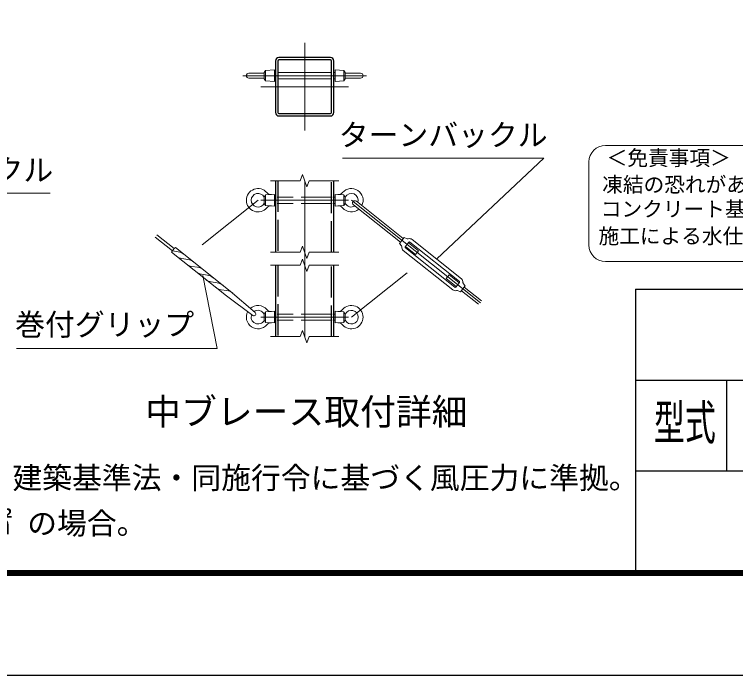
# Model space of a CAD drawing. Units: millimetres, scale not verified. Extents: x -14699 to 14701, y -10394 to 10396.
# Drawn here: x 2640 to 8192, y -10394 to -5305 of the extents above; entities that cross this region are included whole.
import ezdxf
from ezdxf.enums import TextEntityAlignment as Align

# ---------------------------------------------------------------- set-up
doc = ezdxf.new("R2010")
doc.units = ezdxf.units.MM
doc.header["$LTSCALE"] = 40
doc.linetypes.add('DASHED', pattern=[7.5, 6, -1.5])
doc.linetypes.add('USER1', pattern=[50.8, 31.75, -6.35, 6.35, -6.35])
for name, color, linetype, lineweight in [('0-0_D-TTL-TXT', 7, 'Continuous', 13), ('0-1_D-STR1', 1, 'Continuous', 25), ('0-2_D-BMK', 2, 'USER1', 13), ('0-3_D-STR3', 3, 'Continuous', 13), ('0-5_D-STR-DIM', 7, 'Continuous', 13), ('0-8_D-STR-TXT', 7, 'Continuous', 13), ('0-C_D-TTL', 7, 'Continuous', 25)]:
    doc.layers.add(name, color=color, linetype=linetype, lineweight=lineweight)
doc.styles.add('ＭＳ ゴシック', font='')
doc.styles.get('ＭＳ ゴシック').set_extended_font_data('MS Gothic')

msp = doc.modelspace()

# ---------------------------------------------------------------- linework, layer by layer
at = {"layer": '0-0_D-TTL-TXT', "color": 2}
for p, q in [((13440.2, -6312.95), (7189.83, -6312.95)), ((7062.04, -6440.74), (7062.04, -7079.7)), ((7189.83, -7207.49), (13440.2, -7207.49))]:
    msp.add_line(p, q, dxfattribs=at)
for centre, start, end in [((7189.83, -6440.74), 90, 180), ((7189.83, -7079.7), 180, 270)]:
    msp.add_arc(centre, 127.79, start, end, dxfattribs=at)
at = {"layer": '0-1_D-STR1'}
for p, q in [((5072.69, -5636.63), (4676.69, -5636.63)), ((5072.69, -5654.63), (4676.69, -5654.63)), ((4649.69, -5663.63), (4649.69, -6059.63)), ((4667.69, -5663.63), (4667.69, -6059.63)), ((5081.69, -6059.63), (5081.69, -5663.63)), ((5099.69, -6059.63), (5099.69, -5663.63)), ((4676.69, -6068.63), (5072.69, -6068.63)), ((4676.69, -6086.63), (5072.69, -6086.63)), ((4649.69, -6585.17), (4649.69, -7135.17)), ((5099.69, -7135.17), (5099.69, -6585.17)), ((4649.69, -7235.17), (4649.69, -7785.17)), ((5099.69, -7785.17), (5099.69, -7235.17))]:
    msp.add_line(p, q, dxfattribs=at)
at = {"layer": '0-1_D-STR1', "linetype": 'DASHED'}
for p, q in [((4667.69, -6585.17), (4667.69, -7135.17)), ((5081.69, -7135.17), (5081.69, -6585.17)), ((4667.69, -7235.17), (4667.69, -7785.17)), ((5081.69, -7785.17), (5081.69, -7235.17))]:
    msp.add_line(p, q, dxfattribs=at)
at = {"layer": '0-1_D-STR1'}
for centre, radius, start, end in [((4676.69, -5663.63), 27, 90, 180), ((4676.69, -5663.63), 9, 90, 180), ((5072.69, -5663.63), 27, 0, 90), ((5072.69, -5663.63), 9, 0, 90), ((4676.69, -6059.63), 27, 180, 270), ((4676.69, -6059.63), 9, 180, 270), ((5072.69, -6059.63), 27, 270, 0), ((5072.69, -6059.63), 9, 270, 0)]:
    msp.add_arc(centre, radius, start, end, dxfattribs=at)
at = {"layer": '0-2_D-BMK'}
for p, q in [((4874.69, -6199.13), (4874.69, -5524.13)), ((4399.53, -5777.63), (5349.86, -5777.63)), ((5212.19, -5861.63), (4537.19, -5861.63)), ((4874.69, -7785.17), (4874.69, -6585.17)), ((4515.35, -6735.17), (4084.96, -7077.61)), ((4537.19, -6735.17), (5212.19, -6735.17)), ((5234.04, -6735.17), (6365.94, -7635.8)), ((5234.04, -7635.17), (5664.55, -7292.87)), ((4537.19, -7635.17), (5212.19, -7635.17))]:
    msp.add_line(p, q, dxfattribs=at)
at = {"layer": '0-3_D-STR3'}
for p, q in [((4562.04, -5757.5), (4444.1, -5757.5)), ((4562.04, -5752.25), (4562.04, -5800.25)), ((4572.35, -5735.75), (4572.35, -5816.75)), ((4641.35, -5731.25), (4641.35, -5821.25)), ((4649.69, -5752.25), (4641.35, -5752.25)), ((4667.69, -5752.25), (5081.69, -5752.25)), ((5099.69, -5752.25), (5108.04, -5752.25)), ((5108.04, -5731.25), (5108.04, -5821.25)), ((5177.04, -5735.75), (5177.04, -5816.75)), ((5187.35, -5752.25), (5187.35, -5800.25)), ((5187.35, -5757.5), (5305.29, -5757.5)), ((4562.04, -5795), (4444.1, -5795)), ((4572.35, -5816.75), (4562.04, -5800.25)), ((4641.35, -5821.25), (4572.35, -5816.75)), ((4649.69, -5800.25), (4641.35, -5800.25)), ((4667.69, -5800.25), (5081.69, -5800.25)), ((5099.69, -5800.25), (5108.04, -5800.25)), ((5108.04, -5821.25), (5177.04, -5816.75)), ((5177.04, -5816.75), (5187.35, -5800.25)), ((5187.35, -5795), (5305.29, -5795)), ((4572.35, -6694.67), (4562.04, -6711.17)), ((4562.04, -6711.17), (4562.04, -6759.17)), ((4641.35, -6690.17), (4572.35, -6694.67)), ((4572.35, -6775.67), (4572.35, -6694.67)), ((4641.35, -6690.17), (4641.35, -6780.17)), ((4641.35, -6711.17), (4649.69, -6711.17)), ((5099.69, -6711.17), (5108.04, -6711.17)), ((5108.04, -6690.17), (5108.04, -6780.17)), ((5177.04, -6694.67), (5177.04, -6775.67)), ((5187.35, -6711.17), (5187.35, -6759.17)), ((4572.35, -6775.67), (4562.04, -6759.17)), ((4641.35, -6759.17), (4649.69, -6759.17)), ((5099.69, -6759.17), (5108.04, -6759.17)), ((5177.04, -6775.67), (5187.35, -6759.17)), ((5249.83, -6770.73), (5611.34, -7058.38)), ((5272.24, -6742.56), (5633.76, -7030.21)), ((4641.35, -6780.17), (4572.35, -6775.67)), ((5108.04, -6780.17), (5177.04, -6775.67)), ((3722.25, -7019.45), (3855.77, -7125.69)), ((3737.19, -7000.67), (3870.72, -7106.91)), ((5603.87, -7067.77), (5641.23, -7020.82)), ((5641.23, -7020.82), (5662.67, -7031.47)), ((5700.78, -7037.53), (6081.08, -7340.13)), ((4301.41, -7434.27), (3878.85, -7098.05)), ((5603.87, -7067.77), (5619.06, -7086.27)), ((5648.45, -7093.66), (5676.47, -7058.45)), ((5649.41, -7102.09), (6029.71, -7404.69)), ((5673.67, -7061.97), (5751.14, -7123.61)), ((5684.9, -7057.49), (6065.2, -7360.09)), ((4271.52, -7471.83), (3848.97, -7135.61)), ((3899.97, -7131.54), (3856.52, -7125.04)), ((5633.53, -7122.04), (6013.84, -7424.64)), ((3975.09, -7191.32), (3929.83, -7184.54)), ((4050.21, -7251.09), (4004.95, -7244.32)), ((4125.33, -7310.86), (4080.07, -7304.09)), ((5963.48, -7338.57), (5985.89, -7310.4)), ((5985.89, -7310.4), (6063.36, -7372.04)), ((4200.45, -7370.63), (4155.19, -7363.86)), ((5963.48, -7338.57), (6040.95, -7400.21)), ((6038.14, -7403.73), (6066.16, -7368.52)), ((4275.57, -7430.4), (4230.32, -7423.63)), ((4301.41, -7434.27), (4493.24, -7600.32)), ((6073.38, -7441.35), (6051.95, -7430.71)), ((6080.85, -7431.96), (6212.19, -7536.47)), ((6103.27, -7403.79), (6234.61, -7508.3)), ((4271.52, -7471.83), (4476.42, -7621.45)), ((4572.35, -7594.67), (4562.04, -7611.17)), ((4641.35, -7590.17), (4572.35, -7594.67)), ((4572.35, -7675.67), (4572.35, -7594.67)), ((4641.35, -7590.17), (4641.35, -7680.17)), ((5108.04, -7590.17), (5108.04, -7680.17)), ((5108.04, -7590.17), (5177.04, -7594.67)), ((5177.04, -7594.67), (5177.04, -7675.67)), ((5177.04, -7594.67), (5187.35, -7611.17)), ((4562.04, -7611.17), (4562.04, -7659.17)), ((4572.35, -7675.67), (4562.04, -7659.17)), ((4641.35, -7611.17), (4649.69, -7611.17)), ((4641.35, -7659.17), (4649.69, -7659.17)), ((5099.69, -7611.17), (5108.04, -7611.17)), ((5099.69, -7659.17), (5108.04, -7659.17)), ((5177.04, -7675.67), (5187.35, -7659.17)), ((5187.35, -7611.17), (5187.35, -7659.17)), ((4641.35, -7680.17), (4572.35, -7675.67)), ((5108.04, -7680.17), (5177.04, -7675.67))]:
    msp.add_line(p, q, dxfattribs=at)
at = {"layer": '0-3_D-STR3', "linetype": 'DASHED'}
for p, q in [((5086.19, -6711.17), (4663.19, -6711.17)), ((5086.19, -6759.17), (4663.19, -6759.17)), ((5086.19, -7611.17), (4663.19, -7611.17)), ((5086.19, -7659.17), (4663.19, -7659.17))]:
    msp.add_line(p, q, dxfattribs=at)
at = {"layer": '0-3_D-STR3'}
for points in [[(4641.35, -5731.25), (4572.35, -5735.75), (4562.04, -5752.25)], [(5108.04, -5731.25), (5177.04, -5735.75), (5187.35, -5752.25)], [(5108.04, -6690.17), (5177.04, -6694.67), (5187.35, -6711.17)], [(5651.25, -7090.14), (5728.72, -7151.78), (5751.14, -7123.61)], [(6073.38, -7441.35), (6110.74, -7394.4), (6095.55, -7375.91)]]:
    msp.add_lwpolyline(points, dxfattribs=at)
for centre, radius, start, end in [((4444.1, -5776.25), 18.75, 90, 270), ((5305.29, -5776.25), 18.75, 270, 90), ((4515.35, -6735.17), 90, 40.33299, 319.66701), ((5234.04, -6735.17), 90, 333.02839, 139.66701), ((4515.35, -6735.17), 52.5, 27.20289, 332.79711), ((4615.97, -6649.73), 42, 220.33299, 273.7314), ((5133.42, -6649.73), 42, 266.2686, 319.66701), ((5234.04, -6735.17), 52.5, 341.54247, 152.79711), ((5234.04, -6735.17), 52.5, 207.20289, 301.44039), ((5261.04, -6756.65), 18, 51.49143, 231.49143), ((4615.97, -6820.6), 42, 86.2686, 139.66701), ((5133.42, -6820.6), 42, 40.33299, 93.7314), ((5234.04, -6735.17), 90, 220.33299, 309.95447), ((5668, -7020.72), 12, 243.59068, 287.61032), ((5681.16, -7062.18), 31.5, 51.49143, 107.61032), ((4128.69, -7327.51), 339.21, 137.43473, 145.54859), ((5609.79, -7093.89), 12, 355.37255, 39.39218), ((5653.15, -7097.39), 31.5, 175.37255, 231.49143), ((5653.15, -7097.39), 6, 141.49143, 231.49143), ((5681.16, -7062.18), 6, 51.49143, 141.49143), ((3886.65, -7220.55), 90, 49.121, 81.49181), ((3943.15, -7095.54), 90, 231.49173, 261.49182), ((3961.77, -7280.32), 90, 49.121, 81.49181), ((4018.27, -7155.31), 90, 231.49173, 261.49182), ((4036.89, -7340.09), 90, 49.11991, 81.49181), ((4093.39, -7215.08), 90, 231.49054, 261.49036), ((4112.01, -7399.87), 90, 49.12006, 81.49181), ((4168.51, -7274.85), 90, 231.49173, 261.49182), ((4187.13, -7459.64), 90, 49.121, 81.49181), ((6061.47, -7364.78), 6, 321.49143, 51.49143), ((6061.47, -7364.78), 31.5, 355.37255, 51.49143), ((6104.83, -7368.29), 12, 175.37255, 219.39218), ((4243.63, -7334.62), 90, 231.49173, 261.49182), ((4262.26, -7519.41), 90, 49.11991, 81.49037), ((6033.45, -7399.99), 31.5, 231.49143, 287.61032), ((6033.45, -7399.99), 6, 231.49143, 321.49143), ((6046.61, -7441.46), 12, 63.59068, 107.61032), ((4515.35, -7635.17), 90, 40.33299, 131.53741), ((5234.04, -7635.17), 90, 220.33299, 139.66701), ((4515.35, -7635.17), 90, 151.44538, 319.66701), ((4484.83, -7610.88), 13.5, 231.48971, 51.48971), ((4515.35, -7635.17), 52.5, 27.20289, 126.04626), ((4615.97, -7549.73), 42, 220.33299, 273.7314), ((5133.42, -7549.73), 42, 266.2686, 319.66701), ((5234.04, -7635.17), 52.5, 207.20289, 152.79711), ((4515.35, -7635.17), 52.5, 156.93654, 332.79711), ((4615.97, -7720.6), 42, 86.2686, 139.66701), ((5133.42, -7720.6), 42, 40.33299, 93.7314)]:
    msp.add_arc(centre, radius, start, end, dxfattribs=at)
at = {"layer": '0-5_D-STR-DIM'}
for p, q in [((4857.38, -6537.59), (4840.06, -6585.17)), ((4892.01, -6632.74), (4857.38, -6537.59)), ((4612.19, -6585.17), (4840.06, -6585.17)), ((4909.32, -6585.17), (4892.01, -6632.74)), ((4909.32, -6585.17), (5137.19, -6585.17)), ((4857.38, -7087.59), (4840.06, -7135.17)), ((4892.01, -7182.74), (4857.38, -7087.59)), ((4612.19, -7135.17), (4840.06, -7135.17)), ((4909.32, -7135.17), (4892.01, -7182.74)), ((4909.32, -7135.17), (5137.19, -7135.17)), ((4857.38, -7187.59), (4840.06, -7235.17)), ((4892.01, -7282.74), (4857.38, -7187.59)), ((4612.19, -7235.17), (4840.06, -7235.17)), ((4909.32, -7235.17), (4892.01, -7282.74)), ((4909.32, -7235.17), (5137.19, -7235.17)), ((4857.38, -7737.59), (4840.06, -7785.17)), ((4892.01, -7832.74), (4857.38, -7737.59)), ((4612.19, -7785.17), (4840.06, -7785.17)), ((4909.32, -7785.17), (4892.01, -7832.74)), ((4909.32, -7785.17), (5137.19, -7785.17))]:
    msp.add_line(p, q, dxfattribs=at)
at = {"layer": '0-8_D-STR-TXT'}
for points in [[(5164.91, -6410.87), (6716.49, -6410.87), (5892.38, -7187.46)], [(2914.26, -6680.9), (1163.69, -6680.9), (1352.6, -7136.6)], [(2655.61, -7877.04), (4200.97, -7877.04), (4090.63, -7315.06)]]:
    msp.add_lwpolyline(points, dxfattribs=at)
at = {"layer": '0-C_D-TTL'}
for p, q in [((7421.12, -7419.21), (7421.12, -9589.21)), ((7421.12, -7419.21), (13721.12, -7419.21)), ((7421.12, -8119.21), (13721.12, -8119.21)), ((8121.12, -8119.21), (8121.12, -8819.21)), ((7421.12, -8819.21), (13721.12, -8819.21))]:
    msp.add_line(p, q, dxfattribs=at)
at = {"layer": '0-C_D-TTL', "color": 2}
msp.add_lwpolyline([(-14698.88, 10395.79), (14701.12, 10395.79), (14701.12, -10394.21), (-14698.88, -10394.21)], close=True, dxfattribs=at)
at = {"layer": '0-C_D-TTL'}
for points in [[(-13753.88, 9625.79), (13756.12, 9625.79), (13756.12, -9624.21), (-13753.88, -9624.21)], [(-13745.13, 9617.04), (13747.37, 9617.04), (13747.37, -9615.46), (-13745.13, -9615.46)], [(-13736.38, 9608.29), (13738.62, 9608.29), (13738.62, -9606.71), (-13736.38, -9606.71)], [(-13727.63, 9599.54), (13729.87, 9599.54), (13729.87, -9597.96), (-13727.63, -9597.96)], [(-13718.88, 9590.79), (13721.12, 9590.79), (13721.12, -9589.21), (-13718.88, -9589.21)]]:
    msp.add_lwpolyline(points, close=True, dxfattribs=at)

# ---------------------------------------------------------------- texts
at = {"layer": '0-0_D-TTL-TXT', "style": 'ＭＳ ゴシック'}
for s, height, p in [('＜免責事項＞ \u3000\u3000', 116.7, (7199.3, -6502.54)), ('凍結の恐れがある場所への設置は、内部に溜まった雨水等の凍結融解により支柱の破損や', 116.7, (7164.73, -6708.27)), ('コンクリート基礎の破損の恐れがありますので施工時、水仕舞いを行ってください。', 116.7, (7154.23, -6895.93)), ('施工による水仕舞い不備で起こる支柱・基礎の破損について当社は責任を負いかねます。 ', 116.7, (7136.36, -7104.21)), ('中ブレース取付詳細', 202.1, (3646.67, -8524.32)), ('（設計条件）風荷重：昭和57年改正 建築基準法・同施行令に基づく風圧力に準拠。', 168.3, (-1162.45, -9006.82)), ('（基礎条件）長期許容地耐力49kN/㎡ の場合。', 168.3, (-1162.45, -9356.82))]:
    msp.add_text(s, height=height, dxfattribs=at).set_placement(p, align=Align.BOTTOM_LEFT)
at = {"layer": '0-0_D-TTL-TXT', "style": 'ＭＳ ゴシック', "width": 0.65}
msp.add_text('型式', height=269.4, dxfattribs=at).set_placement((7562.05, -8661.02), align=Align.BOTTOM_LEFT)
at = {"layer": '0-8_D-STR-TXT', "style": 'ＭＳ ゴシック'}
for s, p in [('ターンバックル', (5137.37, -6367.27)), ('ターンバックル', (1332.16, -6637.29)), ('巻付グリップ', (2645.83, -7826.33))]:
    msp.add_text(s, height=168.3, dxfattribs=at).set_placement(p, align=Align.BOTTOM_LEFT)

doc.saveas('drawing.dxf')
